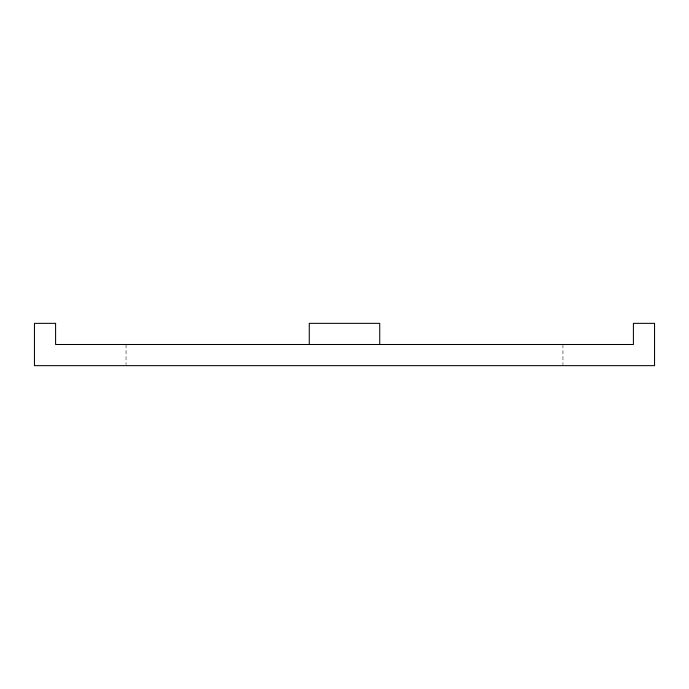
<?xml version="1.0" encoding="UTF-8"?>
<svg xmlns="http://www.w3.org/2000/svg" width="689" height="689" viewBox="0 0 689 689"><rect width="100%" height="100%" fill="white"/><g stroke="black" fill="none" stroke-linecap="round" stroke-linejoin="round"><path stroke-width="0.52" stroke-dasharray="3.44 2.58" d="M562.947 344.5L562.947 364.584M126.053 344.5L126.053 364.584"/><path stroke-width="1.03" d="M379.734 344.5L379.734 323.356L309.266 323.356L309.266 344.5M55.594 323.356L34.45 323.356L34.45 365.644L654.55 365.644L654.55 323.356L633.406 323.356L633.406 344.5L55.594 344.5L55.594 323.356"/></g></svg>
